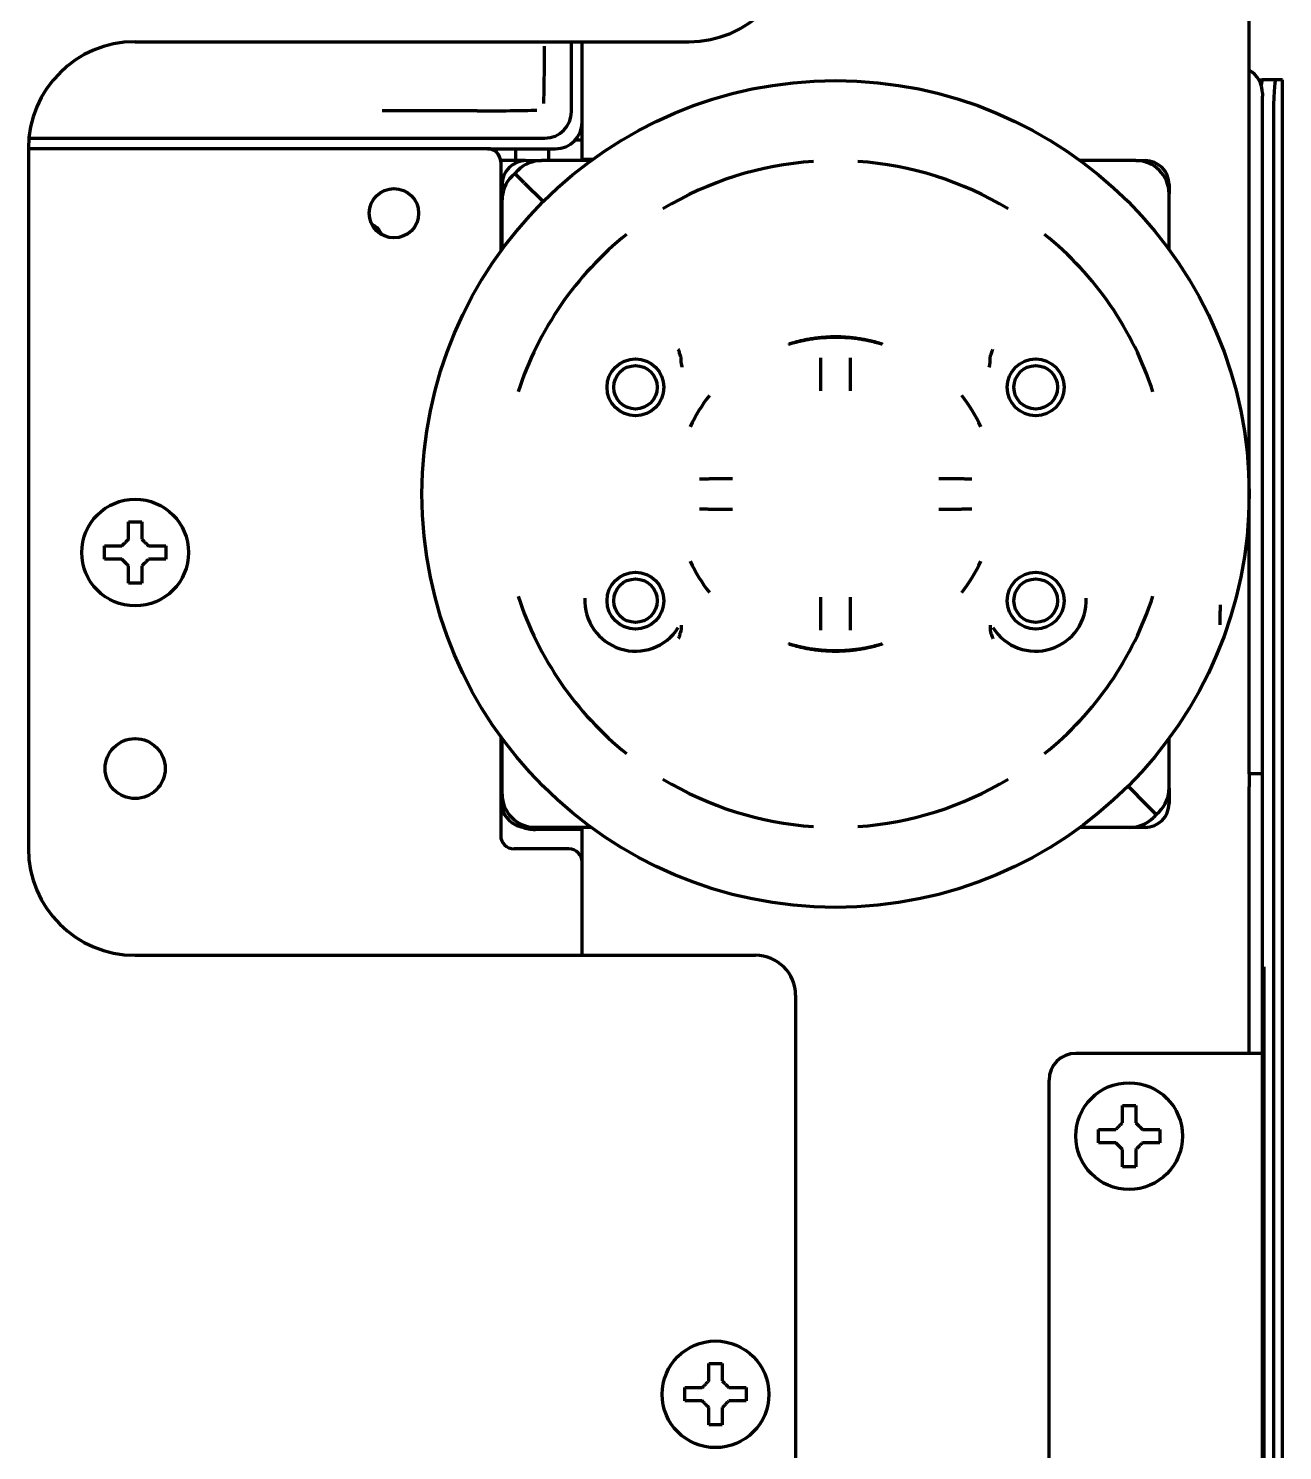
# Model space of a CAD drawing. Header units: inches. Extents: x -3077 to 7201, y 316 to 5463.
# Drawn here: x 3618.4 to 3712.4, y 5179.8 to 5286.5 of the extents above; entities that cross this region are included whole.
import ezdxf

# ---------------------------------------------------------------- set-up
doc = ezdxf.new("R2010")
doc.units = ezdxf.units.IN

msp = doc.modelspace()

# ---------------------------------------------------------------- linework, layer by layer
at = {"linetype": 'Continuous', "lineweight": 70}
for p, q in [((3709.85, 5230.6), (3709.85, 5380.63)), ((3626.35, 5285.49), (3667.85, 5285.49)), ((3659.05, 5280.27), (3659.05, 5285.49)), ((3659.85, 5276.68), (3659.85, 5285.49)), ((3710.58, 5282.63), (3710.83, 5282.63)), ((3711.83, 5282.63), (3710.83, 5282.63)), ((3712.35, 5282.63), (3711.83, 5282.63)), ((3712.35, 5282.63), (3712.35, 5282.63)), ((3712.35, 4947.47), (3712.35, 5282.63)), ((3710.85, 5281.63), (3710.85, 5281.42)), ((3710.85, 5280.05), (3710.85, 5281.42)), ((3710.85, 5230.94), (3710.85, 5280.05)), ((3711.67, 5279.63), (3711.67, 4948.47)), ((3618.39, 5278.27), (3657.05, 5278.27)), ((3659.34, 5278.13), (3659.85, 5278.13)), ((3618.35, 5277.49), (3618.35, 5224.99)), ((3652.75, 5277.47), (3618.35, 5277.47)), ((3652.75, 5277.47), (3657.85, 5277.47)), ((3653.35, 5277.47), (3653.35, 5277.27)), ((3655.58, 5276.58), (3653.74, 5276.58)), ((3654.85, 5277.46), (3654.85, 5276.58)), ((3655.65, 5276.58), (3656.8, 5276.58)), ((3660.52, 5276.58), (3656.8, 5276.58)), ((3657.35, 5276.58), (3657.35, 5277.47)), ((3659.85, 5276.68), (3660.66, 5276.68)), ((3701.35, 5276.58), (3697.18, 5276.58)), ((3701.35, 5276.58), (3702.05, 5276.58)), ((3653.75, 5276.47), (3653.75, 5269.77)), ((3654.58, 5275.4), (3654.81, 5275.62)), ((3655.04, 5275.85), (3654.81, 5275.62)), ((3655.52, 5274.91), (3654.81, 5275.62)), ((3655.52, 5274.91), (3654.81, 5275.62)), ((3653.85, 5273.63), (3653.85, 5274.78)), ((3655.52, 5274.91), (3656.93, 5273.5)), ((3655.52, 5274.91), (3656.93, 5273.5)), ((3703.85, 5274.78), (3703.85, 5274.08)), ((3653.85, 5269.91), (3653.85, 5273.63)), ((3703.85, 5269.91), (3703.85, 5274.08)), ((3667.27, 5261.41), (3667.27, 5261.74)), ((3690.43, 5261.41), (3690.43, 5261.74)), ((3624.05, 5247.19), (3624.05, 5247.69)), ((3624.05, 5246.69), (3624.05, 5247.19)), ((3628.65, 5247.69), (3628.65, 5247.19)), ((3628.65, 5247.19), (3628.65, 5246.69)), ((3667.27, 5241.75), (3667.27, 5241.42)), ((3690.43, 5241.75), (3690.43, 5241.42)), ((3653.75, 5233.39), (3653.75, 5225.97)), ((3653.85, 5229.08), (3653.85, 5233.25)), ((3703.85, 5229.53), (3703.85, 5233.25)), ((3710.85, 5230.63), (3710.85, 5230.94)), ((3700.77, 5229.66), (3702.19, 5228.25)), ((3700.77, 5229.66), (3702.19, 5228.25)), ((3709.85, 5230.63), (3710.85, 5230.63)), ((3709.85, 5230.61), (3709.85, 5229.63)), ((3709.85, 5209.63), (3709.85, 5229.63)), ((3710.85, 5229.63), (3710.85, 5230.63)), ((3710.85, 5209.63), (3710.85, 5229.63)), ((3653.85, 5228.38), (3653.85, 5229.08)), ((3703.85, 5229.53), (3703.85, 5228.38)), ((3702.89, 5227.54), (3702.19, 5228.25)), ((3702.89, 5227.54), (3702.19, 5228.25)), ((3702.89, 5227.54), (3702.67, 5227.31)), ((3702.89, 5227.54), (3703.12, 5227.76)), ((3656.35, 5226.58), (3655.65, 5226.58)), ((3660.52, 5226.58), (3656.35, 5226.58)), ((3659.85, 5226.43), (3656.35, 5226.43)), ((3659.85, 5216.99), (3659.85, 5226.58)), ((3700.9, 5226.58), (3697.18, 5226.58)), ((3702.05, 5226.58), (3700.9, 5226.58)), ((3658.85, 5224.97), (3654.75, 5224.97)), ((3626.35, 5216.99), (3672.85, 5216.99)), ((3710.89, 5214.13), (3710.89, 5216.13)), ((3710.89, 5216.13), (3710.94, 5216.13)), ((3710.94, 5216.13), (3710.94, 5214.13)), ((3675.85, 5213.99), (3675.85, 5154.15)), ((3710.85, 5213.63), (3710.89, 5213.63)), ((3710.89, 5113.13), (3710.89, 5214.13)), ((3710.94, 5214.13), (3710.94, 5113.13)), ((3708.85, 5209.63), (3696.85, 5209.63)), ((3710.85, 5209.63), (3708.85, 5209.63)), ((3710.85, 4652.13), (3710.85, 5209.63)), ((3694.85, 4652.14), (3694.85, 5207.63)), ((3698.55, 5203.43), (3698.55, 5203.93)), ((3698.55, 5202.93), (3698.55, 5203.43)), ((3703.15, 5203.93), (3703.15, 5203.43)), ((3703.15, 5203.43), (3703.15, 5202.93)), ((3667.55, 5184.07), (3667.55, 5184.57)), ((3667.55, 5183.57), (3667.55, 5184.07)), ((3672.15, 5184.57), (3672.15, 5184.07)), ((3672.15, 5184.07), (3672.15, 5183.57))]:
    msp.add_line(p, q, dxfattribs=at)
for centre, radius in [((3678.85, 5251.58), 31), ((3645.75, 5272.63), 1.85), ((3663.85, 5259.58), 2.13), ((3693.85, 5259.58), 2.13), ((3663.85, 5259.58), 1.63), ((3693.85, 5259.58), 1.63), ((3626.35, 5247.19), 4), ((3663.85, 5243.58), 2.13), ((3693.85, 5243.58), 2.13), ((3663.85, 5243.58), 1.63), ((3693.85, 5243.58), 1.63), ((3626.35, 5230.99), 2.25), ((3700.85, 5203.43), 4), ((3669.85, 5184.07), 4)]:
    msp.add_circle(centre, radius, dxfattribs=at)
for centre, radius, start, end in [((3667.85, 5293.49), 8, 270, 0), ((3626.35, 5277.49), 8, 90, 180), ((3708.85, 5281.63), 2, 0, 59.9991), ((3652.75, 5276.47), 1, 0, 90), ((3655.65, 5274.78), 1.8, 90, 180), ((3656.8, 5274.08), 2.5, 90, 135), ((3678.85, 5251.58), 24.99, 93.8243, 121.1757), ((3678.85, 5251.58), 24.99, 58.8243, 86.1757), ((3701.35, 5274.08), 2.5, 0, 90), ((3702.05, 5274.78), 1.8, 0, 90), ((3656.35, 5273.63), 2.5, 135, 180), ((3640.85, 5265.59), 7, 60, 62.2971), ((3643.85, 5270.78), 1, 14.3475, 60), ((3678.85, 5251.58), 24.99, 128.8243, 162.147), ((3678.85, 5251.58), 24.99, 17.853, 51.1757), ((3678.85, 5251.58), 12, 142.0046, 155.1606), ((3678.85, 5251.58), 12, 24.8394, 37.9954), ((3678.85, 5251.58), 12, 204.8394, 217.9954), ((3678.85, 5251.58), 12, 322.0046, 335.1606), ((3678.85, 5251.58), 24.99, 197.853, 231.1757), ((3663.85, 5243.58), 3.79, 177.1673, 327.7516), ((3693.85, 5243.58), 3.79, 212.2484, 2.8327), ((3678.85, 5251.58), 24.99, 308.8243, 342.147), ((3678.85, 5251.58), 24.99, 238.8243, 266.1757), ((3678.85, 5251.58), 24.99, 273.8243, 301.1757), ((3656.35, 5229.08), 2.5, 180, 270), ((3701.35, 5229.53), 2.5, 315, 0), ((3656.35, 5229.43), 3, 209.9264, 222.4913), ((3655.65, 5228.38), 1.8, 180, 270), ((3702.05, 5228.38), 1.8, 270, 0), ((3656.35, 5229.43), 3, 250.1283, 270), ((3700.9, 5229.08), 2.5, 270, 315), ((3654.75, 5225.97), 1, 180, 270), ((3626.35, 5224.99), 8, 180, 270), ((3658.85, 5223.97), 1, 0, 90), ((3672.85, 5213.99), 3, 0, 90), ((3696.85, 5207.63), 2, 90, 180)]:
    msp.add_arc(centre, radius, start, end, dxfattribs=at)
for centre, major_axis, ratio, start_param, end_param in [((3710.83, 5279.63), (0, -3), 0.052336, 3.141593, 3.653476), ((3711.83, 5279.63), (0, 3), 0.052336, 0, 1.570796), ((3652.57, 5280.41), (-4.95, -0.02), 0.020055, 1.452138, 2.472107), ((3657.05, 5280.27), (1.42, -1.42), 0.998783, 5.498396, 7.067974), ((3657.85, 5279.47), (1.42, -1.42), 0.998783, 5.498396, 7.067974)]:
    msp.add_ellipse(centre, major_axis=major_axis, ratio=ratio, start_param=start_param, end_param=end_param, dxfattribs=at)
for points, degree, knots in [([(3657.01, 5285.16), (3657.01, 5284.86), (3657, 5284.26), (3657, 5283.32), (3656.99, 5282.48), (3656.98, 5281.97), (3656.97, 5281.25), (3656.95, 5280.87)], 2, [0, 0, 0, 0.125, 0.25, 0.5, 0.625, 0.75, 1, 1, 1]), ([(3667.25, 5261.87), (3667.22, 5261.96), (3667.19, 5262.05), (3667.15, 5262.19), (3667.13, 5262.24), (3667.11, 5262.31), (3667.1, 5262.33), (3667.08, 5262.38), (3667.07, 5262.4), (3667.06, 5262.42)], 3, [0, 0, 0, 0, 0.5, 0.5, 0.75, 0.75, 0.875, 0.875, 1, 1, 1, 1]), ([(3667.27, 5261.74), (3667.27, 5261.76), (3667.27, 5261.78), (3667.26, 5261.82), (3667.26, 5261.85), (3667.25, 5261.87)], 3, [0, 0, 0, 0, 0.5, 0.5, 1, 1, 1, 1]), ([(3677.73, 5261.79), (3677.73, 5261.71), (3677.73, 5261.63), (3677.73, 5261.45), (3677.73, 5261.27), (3677.73, 5261.07), (3677.73, 5260.94), (3677.73, 5260.92), (3677.73, 5260.87), (3677.73, 5260.84), (3677.73, 5260.76), (3677.73, 5260.71), (3677.72, 5260.55), (3677.72, 5260.33), (3677.72, 5260.11), (3677.72, 5259.94), (3677.72, 5259.86), (3677.72, 5259.77), (3677.72, 5259.72), (3677.72, 5259.69), (3677.72, 5259.54), (3677.72, 5259.43), (3677.72, 5259.31)], 3, [0, 0, 0, 0, 0.125, 0.125, 0.25, 0.375, 0.375, 0.40625, 0.40625, 0.4375, 0.4375, 0.5, 0.5, 0.625, 0.75, 0.75, 0.8125, 0.84375, 0.84375, 0.875, 0.875, 1, 1, 1, 1]), ([(3679.98, 5259.31), (3679.98, 5259.43), (3679.98, 5259.54), (3679.98, 5259.77), (3679.98, 5260), (3679.98, 5260.22), (3679.98, 5260.36), (3679.98, 5260.38), (3679.98, 5260.44), (3679.98, 5260.47), (3679.98, 5260.55), (3679.98, 5260.6), (3679.98, 5260.76), (3679.98, 5260.97), (3679.98, 5261.16), (3679.98, 5261.31), (3679.98, 5261.38), (3679.98, 5261.45), (3679.97, 5261.49), (3679.97, 5261.51), (3679.97, 5261.63), (3679.97, 5261.71), (3679.97, 5261.79)], 3, [0, 0, 0, 0, 0.125, 0.125, 0.25, 0.375, 0.375, 0.40625, 0.40625, 0.4375, 0.4375, 0.5, 0.5, 0.625, 0.75, 0.75, 0.8125, 0.84375, 0.84375, 0.875, 0.875, 1, 1, 1, 1]), ([(3690.43, 5261.74), (3690.43, 5261.76), (3690.43, 5261.78), (3690.44, 5261.82), (3690.44, 5261.85), (3690.45, 5261.87)], 3, [0, 0, 0, 0, 0.5, 0.5, 1, 1, 1, 1]), ([(3690.45, 5261.87), (3690.48, 5261.96), (3690.51, 5262.05), (3690.56, 5262.19), (3690.57, 5262.24), (3690.6, 5262.31), (3690.61, 5262.33), (3690.62, 5262.38), (3690.63, 5262.4), (3690.64, 5262.42)], 3, [0, 0, 0, 0, 0.5, 0.5, 0.75, 0.75, 0.875, 0.875, 1, 1, 1, 1]), ([(3667.27, 5261.41), (3667.28, 5261.35), (3667.29, 5261.3), (3667.31, 5261.2), (3667.32, 5261.15), (3667.33, 5261.1)], 3, [0, 0, 0, 0, 0.5, 0.5, 1, 1, 1, 1]), ([(3690.37, 5261.1), (3690.38, 5261.15), (3690.39, 5261.2), (3690.41, 5261.3), (3690.42, 5261.35), (3690.43, 5261.41)], 3, [0, 0, 0, 0, 0.5, 0.5, 1, 1, 1, 1]), ([(3671.12, 5252.71), (3671, 5252.71), (3670.89, 5252.71), (3670.66, 5252.71), (3670.44, 5252.71), (3670.21, 5252.71), (3670.08, 5252.71), (3670.05, 5252.71), (3669.99, 5252.71), (3669.97, 5252.71), (3669.89, 5252.71), (3669.83, 5252.71), (3669.67, 5252.71), (3669.47, 5252.71), (3669.27, 5252.7), (3669.13, 5252.7), (3669.06, 5252.7), (3668.99, 5252.7), (3668.94, 5252.7), (3668.92, 5252.7), (3668.81, 5252.7), (3668.72, 5252.7), (3668.64, 5252.7)], 3, [0, 0, 0, 0, 0.125, 0.125, 0.25, 0.375, 0.375, 0.40625, 0.40625, 0.4375, 0.4375, 0.5, 0.5, 0.625, 0.75, 0.75, 0.8125, 0.84375, 0.84375, 0.875, 0.875, 1, 1, 1, 1]), ([(3689.07, 5252.7), (3688.98, 5252.7), (3688.9, 5252.7), (3688.72, 5252.7), (3688.54, 5252.7), (3688.34, 5252.71), (3688.21, 5252.71), (3688.19, 5252.71), (3688.14, 5252.71), (3688.11, 5252.71), (3688.03, 5252.71), (3687.98, 5252.71), (3687.82, 5252.71), (3687.61, 5252.71), (3687.38, 5252.71), (3687.22, 5252.71), (3687.13, 5252.71), (3687.05, 5252.71), (3686.99, 5252.71), (3686.96, 5252.71), (3686.82, 5252.71), (3686.7, 5252.71), (3686.58, 5252.71)], 3, [0, 0, 0, 0, 0.125, 0.125, 0.25, 0.375, 0.375, 0.40625, 0.40625, 0.4375, 0.4375, 0.5, 0.5, 0.625, 0.75, 0.75, 0.8125, 0.84375, 0.84375, 0.875, 0.875, 1, 1, 1, 1]), ([(3668.64, 5250.46), (3668.72, 5250.46), (3668.81, 5250.46), (3668.98, 5250.46), (3669.17, 5250.46), (3669.36, 5250.45), (3669.49, 5250.45), (3669.52, 5250.45), (3669.57, 5250.45), (3669.59, 5250.45), (3669.67, 5250.45), (3669.72, 5250.45), (3669.88, 5250.45), (3670.1, 5250.45), (3670.32, 5250.45), (3670.49, 5250.45), (3670.57, 5250.45), (3670.66, 5250.45), (3670.72, 5250.45), (3670.75, 5250.45), (3670.89, 5250.45), (3671, 5250.45), (3671.12, 5250.45)], 3, [0, 0, 0, 0, 0.125, 0.125, 0.25, 0.375, 0.375, 0.40625, 0.40625, 0.4375, 0.4375, 0.5, 0.5, 0.625, 0.75, 0.75, 0.8125, 0.84375, 0.84375, 0.875, 0.875, 1, 1, 1, 1]), ([(3686.58, 5250.45), (3686.7, 5250.45), (3686.81, 5250.45), (3687.04, 5250.45), (3687.27, 5250.45), (3687.49, 5250.45), (3687.63, 5250.45), (3687.66, 5250.45), (3687.71, 5250.45), (3687.74, 5250.45), (3687.82, 5250.45), (3687.87, 5250.45), (3688.03, 5250.45), (3688.24, 5250.45), (3688.44, 5250.46), (3688.58, 5250.46), (3688.65, 5250.46), (3688.72, 5250.46), (3688.76, 5250.46), (3688.79, 5250.46), (3688.9, 5250.46), (3688.98, 5250.46), (3689.07, 5250.46)], 3, [0, 0, 0, 0, 0.125, 0.125, 0.25, 0.375, 0.375, 0.40625, 0.40625, 0.4375, 0.4375, 0.5, 0.5, 0.625, 0.75, 0.75, 0.8125, 0.84375, 0.84375, 0.875, 0.875, 1, 1, 1, 1]), ([(3626.85, 5249.49), (3626.85, 5249.28), (3626.85, 5249.07), (3626.85, 5248.75), (3626.85, 5248.64), (3626.85, 5248.42), (3626.85, 5248.3), (3626.85, 5248.19)], 3, [0, 0, 0, 0, 0.5, 0.5, 0.75, 0.75, 1, 1, 1, 1]), ([(3624.05, 5247.69), (3624.26, 5247.69), (3624.46, 5247.69), (3624.79, 5247.69), (3624.9, 5247.69), (3625.12, 5247.69), (3625.24, 5247.69), (3625.35, 5247.69)], 3, [0, 0, 0, 0, 0.5, 0.5, 0.75, 0.75, 1, 1, 1, 1]), ([(3628.65, 5246.69), (3628.45, 5246.69), (3628.24, 5246.69), (3627.91, 5246.69), (3627.8, 5246.69), (3627.58, 5246.69), (3627.47, 5246.69), (3627.35, 5246.69)], 3, [0, 0, 0, 0, 0.5, 0.5, 0.75, 0.75, 1, 1, 1, 1]), ([(3625.85, 5244.89), (3625.85, 5245.09), (3625.85, 5245.3), (3625.85, 5245.63), (3625.85, 5245.74), (3625.85, 5245.96), (3625.85, 5246.07), (3625.85, 5246.19)], 3, [0, 0, 0, 0, 0.5, 0.5, 0.75, 0.75, 1, 1, 1, 1]), ([(3677.72, 5243.85), (3677.72, 5243.73), (3677.72, 5243.62), (3677.72, 5243.39), (3677.72, 5243.16), (3677.72, 5242.94), (3677.72, 5242.8), (3677.72, 5242.78), (3677.72, 5242.72), (3677.72, 5242.69), (3677.72, 5242.61), (3677.72, 5242.56), (3677.73, 5242.4), (3677.73, 5242.19), (3677.73, 5242), (3677.73, 5241.85), (3677.73, 5241.78), (3677.73, 5241.71), (3677.73, 5241.67), (3677.73, 5241.65), (3677.73, 5241.53), (3677.73, 5241.45), (3677.73, 5241.37)], 3, [0, 0, 0, 0, 0.125, 0.125, 0.25, 0.375, 0.375, 0.40625, 0.40625, 0.4375, 0.4375, 0.5, 0.5, 0.625, 0.75, 0.75, 0.8125, 0.84375, 0.84375, 0.875, 0.875, 1, 1, 1, 1]), ([(3679.97, 5241.37), (3679.97, 5241.45), (3679.97, 5241.53), (3679.98, 5241.71), (3679.98, 5241.89), (3679.98, 5242.09), (3679.98, 5242.22), (3679.98, 5242.24), (3679.98, 5242.29), (3679.98, 5242.32), (3679.98, 5242.4), (3679.98, 5242.45), (3679.98, 5242.61), (3679.98, 5242.83), (3679.98, 5243.05), (3679.98, 5243.22), (3679.98, 5243.3), (3679.98, 5243.39), (3679.98, 5243.44), (3679.98, 5243.47), (3679.98, 5243.62), (3679.98, 5243.73), (3679.98, 5243.85)], 3, [0, 0, 0, 0, 0.125, 0.125, 0.25, 0.375, 0.375, 0.40625, 0.40625, 0.4375, 0.4375, 0.5, 0.5, 0.625, 0.75, 0.75, 0.8125, 0.84375, 0.84375, 0.875, 0.875, 1, 1, 1, 1]), ([(3707.67, 5241.78), (3707.67, 5241.91), (3707.67, 5242.03), (3707.68, 5242.28), (3707.68, 5242.4), (3707.69, 5242.77), (3707.69, 5243.01), (3707.69, 5243.26)], 3, [0, 0, 0, 0, 0.25, 0.25, 0.5, 0.5, 1, 1, 1, 1]), ([(3667.27, 5241.42), (3667.27, 5241.4), (3667.27, 5241.38), (3667.26, 5241.34), (3667.26, 5241.31), (3667.25, 5241.29)], 3, [0, 0, 0, 0, 0.5, 0.5, 1, 1, 1, 1]), ([(3690.43, 5241.42), (3690.43, 5241.4), (3690.43, 5241.38), (3690.44, 5241.34), (3690.44, 5241.31), (3690.45, 5241.29)], 3, [0, 0, 0, 0, 0.5, 0.5, 1, 1, 1, 1]), ([(3667.25, 5241.29), (3667.22, 5241.2), (3667.19, 5241.11), (3667.15, 5240.97), (3667.13, 5240.92), (3667.11, 5240.85), (3667.1, 5240.83), (3667.08, 5240.78), (3667.07, 5240.76), (3667.06, 5240.74)], 3, [0, 0, 0, 0, 0.5, 0.5, 0.75, 0.75, 0.875, 0.875, 1, 1, 1, 1]), ([(3690.45, 5241.29), (3690.48, 5241.2), (3690.51, 5241.11), (3690.56, 5240.97), (3690.57, 5240.92), (3690.6, 5240.85), (3690.61, 5240.83), (3690.62, 5240.78), (3690.63, 5240.76), (3690.64, 5240.74)], 3, [0, 0, 0, 0, 0.5, 0.5, 0.75, 0.75, 0.875, 0.875, 1, 1, 1, 1]), ([(3701.35, 5205.73), (3701.35, 5205.53), (3701.35, 5205.32), (3701.35, 5204.99), (3701.35, 5204.88), (3701.35, 5204.66), (3701.35, 5204.55), (3701.35, 5204.43)], 3, [0, 0, 0, 0, 0.5, 0.5, 0.75, 0.75, 1, 1, 1, 1]), ([(3698.55, 5203.93), (3698.76, 5203.93), (3698.96, 5203.93), (3699.29, 5203.93), (3699.4, 5203.93), (3699.62, 5203.93), (3699.74, 5203.93), (3699.85, 5203.93)], 3, [0, 0, 0, 0, 0.5, 0.5, 0.75, 0.75, 1, 1, 1, 1]), ([(3700.35, 5201.13), (3700.35, 5201.33), (3700.35, 5201.54), (3700.35, 5201.87), (3700.35, 5201.98), (3700.35, 5202.2), (3700.35, 5202.31), (3700.35, 5202.43)], 3, [0, 0, 0, 0, 0.5, 0.5, 0.75, 0.75, 1, 1, 1, 1]), ([(3703.15, 5202.93), (3702.95, 5202.93), (3702.74, 5202.93), (3702.41, 5202.93), (3702.3, 5202.93), (3702.08, 5202.93), (3701.97, 5202.93), (3701.85, 5202.93)], 3, [0, 0, 0, 0, 0.5, 0.5, 0.75, 0.75, 1, 1, 1, 1]), ([(3670.35, 5186.37), (3670.35, 5186.17), (3670.35, 5185.96), (3670.35, 5185.63), (3670.35, 5185.52), (3670.35, 5185.3), (3670.35, 5185.19), (3670.35, 5185.07)], 3, [0, 0, 0, 0, 0.5, 0.5, 0.75, 0.75, 1, 1, 1, 1]), ([(3667.55, 5184.57), (3667.76, 5184.57), (3667.96, 5184.57), (3668.29, 5184.57), (3668.4, 5184.57), (3668.62, 5184.57), (3668.74, 5184.57), (3668.85, 5184.57)], 3, [0, 0, 0, 0, 0.5, 0.5, 0.75, 0.75, 1, 1, 1, 1]), ([(3669.35, 5181.77), (3669.35, 5181.97), (3669.35, 5182.18), (3669.35, 5182.51), (3669.35, 5182.62), (3669.35, 5182.84), (3669.35, 5182.95), (3669.35, 5183.07)], 3, [0, 0, 0, 0, 0.5, 0.5, 0.75, 0.75, 1, 1, 1, 1]), ([(3672.15, 5183.57), (3671.95, 5183.57), (3671.74, 5183.57), (3671.41, 5183.57), (3671.3, 5183.57), (3671.08, 5183.57), (3670.97, 5183.57), (3670.85, 5183.57)], 3, [0, 0, 0, 0, 0.5, 0.5, 0.75, 0.75, 1, 1, 1, 1])]:
    msp.add_open_spline(points, degree=degree, knots=knots, dxfattribs=at)
for points in [[(3651.99, 5280.31), (3651.39, 5280.31), (3650.25, 5280.31), (3648.67, 5280.31), (3647.25, 5280.31), (3645.97, 5280.31), (3645.21, 5280.31), (3644.86, 5280.31)], [(3675.35, 5262.82), (3675.35, 5262.82), (3675.36, 5262.82), (3675.38, 5262.83), (3675.42, 5262.85), (3675.48, 5262.87), (3675.55, 5262.89), (3675.65, 5262.92), (3675.75, 5262.95), (3675.87, 5262.99), (3676.01, 5263.02), (3676.17, 5263.06), (3676.33, 5263.1), (3676.51, 5263.14), (3676.7, 5263.18), (3676.9, 5263.22), (3677.11, 5263.25), (3677.33, 5263.28), (3677.56, 5263.31), (3677.79, 5263.33), (3678.02, 5263.35), (3678.25, 5263.37), (3678.49, 5263.38), (3678.73, 5263.38), (3678.97, 5263.38), (3679.21, 5263.38), (3679.45, 5263.37), (3679.69, 5263.35), (3679.92, 5263.33), (3680.15, 5263.31), (3680.37, 5263.28), (3680.59, 5263.25), (3680.8, 5263.22), (3681, 5263.18), (3681.19, 5263.14), (3681.37, 5263.1), (3681.54, 5263.06), (3681.69, 5263.02), (3681.83, 5262.99), (3681.95, 5262.95), (3682.06, 5262.92), (3682.15, 5262.89), (3682.22, 5262.87), (3682.28, 5262.85), (3682.32, 5262.83), (3682.35, 5262.82), (3682.35, 5262.82), (3682.35, 5262.82)], [(3682.35, 5262.82), (3682.35, 5262.82), (3682.35, 5262.82), (3682.32, 5262.83), (3682.28, 5262.84), (3682.22, 5262.85), (3682.15, 5262.87), (3682.06, 5262.9), (3681.95, 5262.92), (3681.83, 5262.95), (3681.69, 5262.99), (3681.54, 5263.02), (3681.37, 5263.06), (3681.2, 5263.09), (3681.01, 5263.13), (3680.8, 5263.17), (3680.59, 5263.2), (3680.38, 5263.23), (3680.15, 5263.25), (3679.92, 5263.28), (3679.69, 5263.29), (3679.45, 5263.31), (3679.21, 5263.32), (3678.97, 5263.32), (3678.73, 5263.32), (3678.49, 5263.32), (3678.25, 5263.31), (3678.02, 5263.29), (3677.78, 5263.28), (3677.55, 5263.25), (3677.33, 5263.23), (3677.11, 5263.2), (3676.9, 5263.17), (3676.7, 5263.13), (3676.51, 5263.09), (3676.33, 5263.06), (3676.16, 5263.02), (3676.01, 5262.99), (3675.87, 5262.95), (3675.75, 5262.92), (3675.64, 5262.9), (3675.55, 5262.87), (3675.48, 5262.85), (3675.42, 5262.84), (3675.38, 5262.83), (3675.36, 5262.82), (3675.35, 5262.82), (3675.35, 5262.82)], [(3625.85, 5248.19), (3625.85, 5248.24), (3625.85, 5248.35), (3625.85, 5248.51), (3625.85, 5248.67), (3625.85, 5248.83), (3625.85, 5248.98), (3625.85, 5249.13), (3625.85, 5249.3), (3625.85, 5249.42), (3625.85, 5249.49)], [(3625.85, 5249.49), (3626.02, 5249.49), (3626.35, 5249.49), (3626.69, 5249.49), (3626.85, 5249.49)], [(3625.35, 5247.69), (3625.38, 5247.71), (3625.42, 5247.76), (3625.49, 5247.83), (3625.57, 5247.9), (3625.64, 5247.97), (3625.71, 5248.04), (3625.78, 5248.12), (3625.83, 5248.16), (3625.85, 5248.19)], [(3626.85, 5248.19), (3626.88, 5248.16), (3626.93, 5248.11), (3627, 5248.04), (3627.07, 5247.96), (3627.15, 5247.89), (3627.21, 5247.83), (3627.28, 5247.76), (3627.33, 5247.71), (3627.35, 5247.69)], [(3625.35, 5246.69), (3625.3, 5246.69), (3625.19, 5246.69), (3625.03, 5246.69), (3624.87, 5246.69), (3624.71, 5246.69), (3624.56, 5246.69), (3624.41, 5246.69), (3624.24, 5246.69), (3624.12, 5246.69), (3624.05, 5246.69)], [(3625.85, 5246.19), (3625.83, 5246.21), (3625.77, 5246.26), (3625.7, 5246.34), (3625.63, 5246.41), (3625.56, 5246.48), (3625.49, 5246.55), (3625.42, 5246.62), (3625.38, 5246.66), (3625.35, 5246.69)], [(3627.35, 5246.69), (3627.33, 5246.66), (3627.28, 5246.62), (3627.21, 5246.54), (3627.14, 5246.47), (3627.07, 5246.4), (3627, 5246.33), (3626.92, 5246.26), (3626.88, 5246.21), (3626.85, 5246.19)], [(3627.35, 5247.69), (3627.41, 5247.69), (3627.51, 5247.69), (3627.68, 5247.69), (3627.84, 5247.69), (3627.99, 5247.69), (3628.14, 5247.69), (3628.3, 5247.69), (3628.46, 5247.69), (3628.59, 5247.69), (3628.65, 5247.69)], [(3626.85, 5246.19), (3626.85, 5246.13), (3626.85, 5246.03), (3626.85, 5245.86), (3626.85, 5245.7), (3626.85, 5245.55), (3626.85, 5245.4), (3626.85, 5245.24), (3626.85, 5245.07), (3626.85, 5244.95), (3626.85, 5244.89)], [(3626.85, 5244.89), (3626.69, 5244.89), (3626.35, 5244.89), (3626.02, 5244.89), (3625.85, 5244.89)], [(3682.35, 5240.34), (3682.35, 5240.34), (3682.35, 5240.34), (3682.32, 5240.33), (3682.28, 5240.31), (3682.22, 5240.29), (3682.15, 5240.27), (3682.06, 5240.24), (3681.95, 5240.21), (3681.83, 5240.17), (3681.69, 5240.14), (3681.54, 5240.1), (3681.37, 5240.06), (3681.19, 5240.02), (3681, 5239.98), (3680.8, 5239.94), (3680.59, 5239.91), (3680.37, 5239.88), (3680.15, 5239.85), (3679.92, 5239.83), (3679.69, 5239.81), (3679.45, 5239.79), (3679.21, 5239.78), (3678.97, 5239.78), (3678.73, 5239.78), (3678.49, 5239.78), (3678.25, 5239.79), (3678.02, 5239.81), (3677.79, 5239.83), (3677.56, 5239.85), (3677.33, 5239.88), (3677.11, 5239.91), (3676.9, 5239.94), (3676.7, 5239.98), (3676.51, 5240.02), (3676.33, 5240.06), (3676.17, 5240.1), (3676.01, 5240.14), (3675.87, 5240.17), (3675.75, 5240.21), (3675.65, 5240.24), (3675.55, 5240.27), (3675.48, 5240.29), (3675.42, 5240.31), (3675.38, 5240.33), (3675.36, 5240.34), (3675.35, 5240.34), (3675.35, 5240.34)], [(3675.35, 5240.34), (3675.35, 5240.34), (3675.36, 5240.34), (3675.38, 5240.33), (3675.42, 5240.32), (3675.48, 5240.31), (3675.55, 5240.29), (3675.64, 5240.26), (3675.75, 5240.24), (3675.87, 5240.21), (3676.01, 5240.17), (3676.16, 5240.14), (3676.33, 5240.1), (3676.51, 5240.07), (3676.7, 5240.03), (3676.9, 5239.99), (3677.11, 5239.96), (3677.33, 5239.93), (3677.55, 5239.91), (3677.78, 5239.88), (3678.02, 5239.87), (3678.25, 5239.85), (3678.49, 5239.84), (3678.73, 5239.84), (3678.97, 5239.84), (3679.21, 5239.84), (3679.45, 5239.85), (3679.69, 5239.87), (3679.92, 5239.88), (3680.15, 5239.91), (3680.38, 5239.93), (3680.59, 5239.96), (3680.8, 5239.99), (3681.01, 5240.03), (3681.2, 5240.07), (3681.37, 5240.1), (3681.54, 5240.14), (3681.69, 5240.17), (3681.83, 5240.21), (3681.95, 5240.24), (3682.06, 5240.26), (3682.15, 5240.29), (3682.22, 5240.31), (3682.28, 5240.32), (3682.32, 5240.33), (3682.35, 5240.34), (3682.35, 5240.34), (3682.35, 5240.34)], [(3700.35, 5204.43), (3700.35, 5204.48), (3700.35, 5204.59), (3700.35, 5204.75), (3700.35, 5204.91), (3700.35, 5205.07), (3700.35, 5205.22), (3700.35, 5205.38), (3700.35, 5205.54), (3700.35, 5205.67), (3700.35, 5205.73)], [(3700.35, 5205.73), (3700.52, 5205.73), (3700.85, 5205.73), (3701.19, 5205.73), (3701.35, 5205.73)], [(3699.85, 5203.93), (3699.88, 5203.95), (3699.92, 5204), (3699.99, 5204.07), (3700.07, 5204.14), (3700.14, 5204.22), (3700.21, 5204.29), (3700.28, 5204.36), (3700.33, 5204.41), (3700.35, 5204.43)], [(3701.35, 5204.43), (3701.38, 5204.4), (3701.43, 5204.35), (3701.5, 5204.28), (3701.57, 5204.21), (3701.65, 5204.14), (3701.71, 5204.07), (3701.78, 5204), (3701.83, 5203.95), (3701.85, 5203.93)], [(3701.85, 5203.93), (3701.91, 5203.93), (3702.01, 5203.93), (3702.18, 5203.93), (3702.34, 5203.93), (3702.49, 5203.93), (3702.64, 5203.93), (3702.8, 5203.93), (3702.96, 5203.93), (3703.09, 5203.93), (3703.15, 5203.93)], [(3699.85, 5202.93), (3699.8, 5202.93), (3699.69, 5202.93), (3699.53, 5202.93), (3699.37, 5202.93), (3699.21, 5202.93), (3699.06, 5202.93), (3698.91, 5202.93), (3698.74, 5202.93), (3698.62, 5202.93), (3698.55, 5202.93)], [(3700.35, 5202.43), (3700.33, 5202.46), (3700.27, 5202.51), (3700.2, 5202.58), (3700.13, 5202.65), (3700.06, 5202.72), (3699.99, 5202.79), (3699.92, 5202.86), (3699.88, 5202.91), (3699.85, 5202.93)], [(3701.85, 5202.93), (3701.83, 5202.91), (3701.78, 5202.86), (3701.71, 5202.79), (3701.64, 5202.72), (3701.57, 5202.64), (3701.5, 5202.57), (3701.42, 5202.5), (3701.38, 5202.45), (3701.35, 5202.43)], [(3701.35, 5202.43), (3701.35, 5202.38), (3701.35, 5202.27), (3701.35, 5202.11), (3701.35, 5201.95), (3701.35, 5201.79), (3701.35, 5201.64), (3701.35, 5201.48), (3701.35, 5201.32), (3701.35, 5201.19), (3701.35, 5201.13)], [(3701.35, 5201.13), (3701.19, 5201.13), (3700.85, 5201.13), (3700.52, 5201.13), (3700.35, 5201.13)], [(3669.35, 5185.07), (3669.35, 5185.12), (3669.35, 5185.23), (3669.35, 5185.39), (3669.35, 5185.55), (3669.35, 5185.71), (3669.35, 5185.86), (3669.35, 5186.02), (3669.35, 5186.18), (3669.35, 5186.31), (3669.35, 5186.37)], [(3669.35, 5186.37), (3669.52, 5186.37), (3669.85, 5186.37), (3670.19, 5186.37), (3670.35, 5186.37)], [(3668.85, 5184.57), (3668.88, 5184.59), (3668.92, 5184.64), (3668.99, 5184.71), (3669.07, 5184.78), (3669.14, 5184.86), (3669.21, 5184.93), (3669.28, 5185), (3669.33, 5185.05), (3669.35, 5185.07)], [(3670.35, 5185.07), (3670.38, 5185.04), (3670.43, 5184.99), (3670.5, 5184.92), (3670.57, 5184.85), (3670.65, 5184.78), (3670.71, 5184.71), (3670.78, 5184.64), (3670.83, 5184.59), (3670.85, 5184.57)], [(3670.85, 5184.57), (3670.91, 5184.57), (3671.01, 5184.57), (3671.18, 5184.57), (3671.34, 5184.57), (3671.49, 5184.57), (3671.64, 5184.57), (3671.8, 5184.57), (3671.96, 5184.57), (3672.09, 5184.57), (3672.15, 5184.57)], [(3668.85, 5183.57), (3668.8, 5183.57), (3668.69, 5183.57), (3668.53, 5183.57), (3668.37, 5183.57), (3668.21, 5183.57), (3668.06, 5183.57), (3667.91, 5183.57), (3667.74, 5183.57), (3667.62, 5183.57), (3667.55, 5183.57)], [(3669.35, 5183.07), (3669.33, 5183.1), (3669.27, 5183.15), (3669.2, 5183.22), (3669.13, 5183.29), (3669.06, 5183.36), (3668.99, 5183.43), (3668.92, 5183.5), (3668.88, 5183.55), (3668.85, 5183.57)], [(3670.85, 5183.57), (3670.83, 5183.55), (3670.78, 5183.5), (3670.71, 5183.43), (3670.64, 5183.36), (3670.57, 5183.28), (3670.5, 5183.21), (3670.42, 5183.14), (3670.38, 5183.09), (3670.35, 5183.07)], [(3670.35, 5183.07), (3670.35, 5183.02), (3670.35, 5182.91), (3670.35, 5182.75), (3670.35, 5182.59), (3670.35, 5182.43), (3670.35, 5182.28), (3670.35, 5182.12), (3670.35, 5181.96), (3670.35, 5181.83), (3670.35, 5181.77)], [(3670.35, 5181.77), (3670.19, 5181.77), (3669.85, 5181.77), (3669.52, 5181.77), (3669.35, 5181.77)]]:
    msp.add_open_spline(points, degree=3, dxfattribs=at)

doc.saveas('drawing.dxf')
